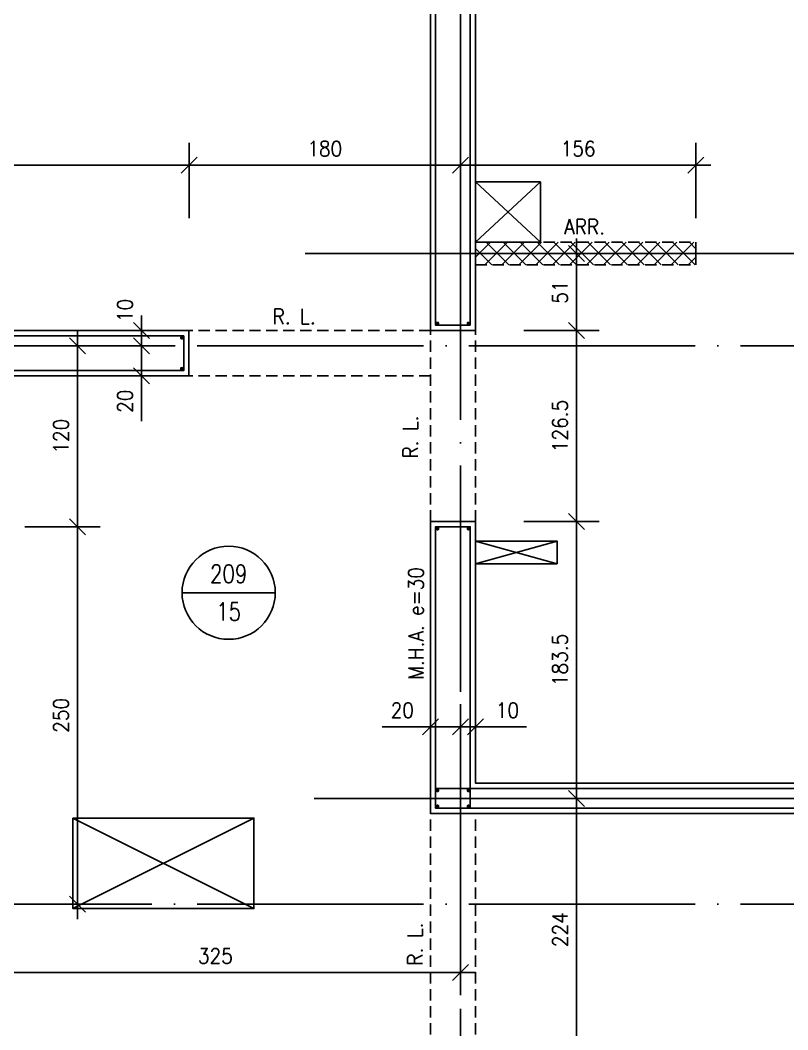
# Model space of a CAD drawing. Extents: x 2771 to 11885, y 4059 to 11529.
# Drawn here: x 6351 to 6859, y 5444 to 6113 of the extents above; entities that cross this region are included whole.
import ezdxf
from ezdxf.enums import TextEntityAlignment as Align

# ---------------------------------------------------------------- set-up
doc = ezdxf.new("R2010")
doc.units = 0
doc.header["$LTSCALE"] = 60
doc.header["$PDMODE"] = 1
doc.linetypes.add('EJES', pattern=[3, 2.5, -0.25, 0, -0.25])
doc.linetypes.add('HIDDEN2', pattern=[0.1875, 0.125, -0.0625])
doc.layers.get('0').update_dxf_attribs({"linetype": 'CONTINUOUS'})
doc.layers.get('DEFPOINTS').update_dxf_attribs({"linetype": 'CONTINUOUS'})
for name, color, linetype in [('ARRANQUES', 9, 'CONTINUOUS'), ('COTAS', 3, 'CONTINUOUS'), ('CRUCES', 9, 'CONTINUOUS'), ('EJES', 1, 'EJES'), ('MALLA', 1, 'CONTINUOUS'), ('MUROS', 4, 'CONTINUOUS'), ('REFUERZOS', 3, 'HIDDEN2'), ('SHAFT', 1, 'CONTINUOUS'), ('TEXTOS', 2, 'CONTINUOUS')]:
    doc.layers.add(name, color=color, linetype=linetype)
doc.layers.add('RLA-LOSAS', color=3, linetype='CONTINUOUS', lineweight=9)
doc.styles.add('COTAS', font='romans.shx', dxfattribs={"width": 0.9})
doc.styles.add('ROMANS', font='romans.shx', dxfattribs={"width": 0.9, "height": 10})
doc.dimstyles.new('50', dxfattribs={"dimtxt": 10, "dimasz": 1, "dimexe": 15, "dimexo": 0, "dimgap": 6, "dimtad": 1, "dimdec": 8, "dimdsep": 46, "dimtxsty": 'COTAS', "dimblk": '$COTA$', "dimcen": 0.09, "dimdle": 10, "dimclrd": 256, "dimclre": 256, "dimclrt": 2, "dimadec": 0, "dimazin": 0, "dimtfac": 1, "dimtdec": 8, "dimtmove": 0, "dimatfit": 2, "dimfxl": 35, "dimfxlon": 1, "dimtolj": 1, "dimarcsym": 0})

# ---------------------------------------------------------------- blocks, each defined once
blk = doc.blocks.new('$COTA$')
at = {"layer": 'COTAS'}
for p, q in [((0, -10), (0, 10)), ((10, 0), (-10, 0)), ((5.3, 5.3), (-5.3, -5.3))]:
    blk.add_line(p, q, dxfattribs=at)
blk = doc.blocks.new('*D36')
at = {"layer": 'COTAS', "lineweight": -2, "transparency": 16777216}
for p, q in [((6353.61, 5777.71), (6403.61, 5777.71)), ((6388.61, 5776.71), (6388.61, 5528.71)), ((6353.61, 5527.71), (6403.61, 5527.71))]:
    blk.add_line(p, q, dxfattribs=at)
at = {"layer": 'DEFPOINTS', "color": 0, "transparency": 16777216}
for p in [(6327.46, 5777.71), (6327.46, 5527.71), (6388.61, 5527.71)]:
    blk.add_point(p, dxfattribs=at)
at = {"layer": 'COTAS', "lineweight": -2, "transparency": 16777216}
for p, rotation in [((6388.61, 5777.71), 90), ((6388.61, 5527.71), 270)]:
    blk.add_blockref('$COTA$', p, dxfattribs=dict(at, rotation=rotation))
at = {"layer": 'COTAS', "color": 2, "transparency": 16777216, "insert": (6377.61, 5652.71), "char_height": 10, "attachment_point": 5, "rotation": 90, "style": 'COTAS'}
blk.add_mtext('\\A1;250', dxfattribs=at)
blk = doc.blocks.new('*D38')
at = {"layer": 'COTAS', "lineweight": -2, "transparency": 16777216}
for p, q in [((6642.46, 5982.23), (6642.46, 6032.23)), ((6798.46, 5982.23), (6798.46, 6032.23)), ((6797.46, 6017.23), (6643.46, 6017.23))]:
    blk.add_line(p, q, dxfattribs=at)
at = {"layer": 'DEFPOINTS', "color": 0, "transparency": 16777216}
for p in [(6642.46, 6017.23), (6642.46, 5967.77), (6798.46, 5967.77)]:
    blk.add_point(p, dxfattribs=at)
at = {"layer": 'COTAS', "lineweight": -2, "transparency": 16777216, "rotation": 180}
blk.add_blockref('$COTA$', (6642.46, 6017.23), dxfattribs=at)
at = {"layer": 'COTAS', "lineweight": -2, "transparency": 16777216}
blk.add_blockref('$COTA$', (6798.46, 6017.23), dxfattribs=at)
at = {"layer": 'COTAS', "color": 2, "transparency": 16777216, "insert": (6720.46, 6028.23), "char_height": 10, "attachment_point": 5, "style": 'COTAS'}
blk.add_mtext('\\A1;156', dxfattribs=at)
blk = doc.blocks.new('*D45')
at = {"layer": 'COTAS', "lineweight": -2, "transparency": 16777216}
for p, q in [((6684.45, 5597.71), (6734.45, 5597.71)), ((6719.45, 5374.71), (6719.45, 5596.71)), ((6684.45, 5373.71), (6734.45, 5373.71))]:
    blk.add_line(p, q, dxfattribs=at)
at = {"layer": 'DEFPOINTS', "color": 0, "transparency": 16777216}
for p in [(6674.38, 5597.71), (6719.45, 5597.71), (6674.38, 5373.71)]:
    blk.add_point(p, dxfattribs=at)
at = {"layer": 'COTAS', "lineweight": -2, "transparency": 16777216}
for p, rotation in [((6719.45, 5597.71), 90), ((6719.45, 5373.71), 270)]:
    blk.add_blockref('$COTA$', p, dxfattribs=dict(at, rotation=rotation))
at = {"layer": 'COTAS', "color": 2, "transparency": 16777216, "insert": (6708.45, 5510.71), "char_height": 10, "attachment_point": 5, "rotation": 90, "style": 'COTAS'}
blk.add_mtext('\\A1;224', dxfattribs=at)
blk = doc.blocks.new('*D46')
at = {"layer": 'COTAS', "lineweight": -2, "transparency": 16777216}
for p, q in [((6684.45, 5781.21), (6734.45, 5781.21)), ((6719.45, 5598.71), (6719.45, 5780.21)), ((6684.45, 5597.71), (6734.45, 5597.71))]:
    blk.add_line(p, q, dxfattribs=at)
at = {"layer": 'DEFPOINTS', "color": 0, "transparency": 16777216}
for p in [(6674.38, 5781.21), (6719.45, 5781.21), (6674.38, 5597.71)]:
    blk.add_point(p, dxfattribs=at)
at = {"layer": 'COTAS', "lineweight": -2, "transparency": 16777216}
for p, rotation in [((6719.45, 5781.21), 90), ((6719.45, 5597.71), 270)]:
    blk.add_blockref('$COTA$', p, dxfattribs=dict(at, rotation=rotation))
at = {"layer": 'COTAS', "color": 2, "transparency": 16777216, "insert": (6708.45, 5689.46), "char_height": 10, "attachment_point": 5, "rotation": 90, "style": 'COTAS'}
blk.add_mtext('\\A1;183.5', dxfattribs=at)
blk = doc.blocks.new('*D47')
at = {"layer": 'COTAS', "lineweight": -2, "transparency": 16777216}
for p, q in [((6684.45, 5907.71), (6734.45, 5907.71)), ((6719.45, 5782.21), (6719.45, 5906.71)), ((6684.45, 5781.21), (6734.45, 5781.21))]:
    blk.add_line(p, q, dxfattribs=at)
at = {"layer": 'DEFPOINTS', "color": 0, "transparency": 16777216}
for p in [(6674.38, 5907.71), (6719.45, 5907.71), (6674.38, 5781.21)]:
    blk.add_point(p, dxfattribs=at)
at = {"layer": 'COTAS', "lineweight": -2, "transparency": 16777216}
for p, rotation in [((6719.45, 5907.71), 90), ((6719.45, 5781.21), 270)]:
    blk.add_blockref('$COTA$', p, dxfattribs=dict(at, rotation=rotation))
at = {"layer": 'COTAS', "color": 2, "transparency": 16777216, "insert": (6708.45, 5844.46), "char_height": 10, "attachment_point": 5, "rotation": 90, "style": 'COTAS'}
blk.add_mtext('\\A1;126.5', dxfattribs=at)
blk = doc.blocks.new('*D48')
at = {"layer": 'COTAS', "lineweight": -2, "transparency": 16777216}
for p, q in [((6684.45, 5958.71), (6734.45, 5958.71)), ((6719.45, 5908.71), (6719.45, 5957.71)), ((6684.45, 5907.71), (6734.45, 5907.71))]:
    blk.add_line(p, q, dxfattribs=at)
at = {"layer": 'DEFPOINTS', "color": 0, "transparency": 16777216}
for p in [(6671.88, 5958.71), (6719.45, 5958.71), (6674.38, 5907.71)]:
    blk.add_point(p, dxfattribs=at)
at = {"layer": 'COTAS', "lineweight": -2, "transparency": 16777216}
for p, rotation in [((6719.45, 5958.71), 90), ((6719.45, 5907.71), 270)]:
    blk.add_blockref('$COTA$', p, dxfattribs=dict(at, rotation=rotation))
at = {"layer": 'COTAS', "color": 2, "transparency": 16777216, "insert": (6708.45, 5933.21), "char_height": 10, "attachment_point": 5, "rotation": 90, "style": 'COTAS'}
blk.add_mtext('\\A1;51', dxfattribs=at)
blk = doc.blocks.new('*D64')
at = {"layer": 'COTAS', "lineweight": -2, "transparency": 16777216}
for p, q in [((6068.46, 5982.23), (6068.46, 6032.23)), ((6462.46, 5982.23), (6462.46, 6032.23)), ((6069.46, 6017.23), (6461.46, 6017.23))]:
    blk.add_line(p, q, dxfattribs=at)
at = {"layer": 'DEFPOINTS', "color": 0, "transparency": 16777216}
for p in [(6462.46, 6017.23), (6462.46, 5974.4), (6068.46, 5972.4)]:
    blk.add_point(p, dxfattribs=at)
at = {"layer": 'COTAS', "lineweight": -2, "transparency": 16777216, "rotation": 180}
blk.add_blockref('$COTA$', (6068.46, 6017.23), dxfattribs=at)
at = {"layer": 'COTAS', "lineweight": -2, "transparency": 16777216}
blk.add_blockref('$COTA$', (6462.46, 6017.23), dxfattribs=at)
at = {"layer": 'COTAS', "color": 2, "transparency": 16777216, "insert": (6265.46, 6028.23), "char_height": 10, "attachment_point": 5, "style": 'COTAS'}
blk.add_mtext('\\A1;394', dxfattribs=at)
blk = doc.blocks.new('*D146')
at = {"layer": 'COTAS', "lineweight": -2, "transparency": 16777216}
for p, q in [((6462.46, 5982.23), (6462.46, 6032.23)), ((6642.46, 5982.28), (6642.46, 6032.23)), ((6463.46, 6017.23), (6641.46, 6017.23))]:
    blk.add_line(p, q, dxfattribs=at)
at = {"layer": 'DEFPOINTS', "color": 0, "transparency": 16777216}
for p in [(6642.46, 6017.23), (6642.46, 5982.28), (6462.46, 5975.9)]:
    blk.add_point(p, dxfattribs=at)
at = {"layer": 'COTAS', "lineweight": -2, "transparency": 16777216, "rotation": 180}
blk.add_blockref('$COTA$', (6462.46, 6017.23), dxfattribs=at)
at = {"layer": 'COTAS', "lineweight": -2, "transparency": 16777216}
blk.add_blockref('$COTA$', (6642.46, 6017.23), dxfattribs=at)
at = {"layer": 'COTAS', "color": 2, "transparency": 16777216, "insert": (6552.46, 6028.23), "char_height": 10, "attachment_point": 5, "style": 'COTAS'}
blk.add_mtext('\\A1;180', dxfattribs=at)
blk = doc.blocks.new('*D151')
at = {"layer": 'COTAS', "lineweight": -2, "transparency": 16777216}
for p, q in [((6317.46, 5502.7), (6317.46, 5467.31)), ((6642.46, 5502.7), (6642.46, 5467.31)), ((6318.46, 5482.31), (6641.46, 5482.31))]:
    blk.add_line(p, q, dxfattribs=at)
at = {"layer": 'DEFPOINTS', "color": 0, "transparency": 16777216}
for p in [(6317.46, 5502.7), (6642.46, 5502.7), (6642.46, 5482.31)]:
    blk.add_point(p, dxfattribs=at)
at = {"layer": 'COTAS', "lineweight": -2, "transparency": 16777216, "rotation": 180}
blk.add_blockref('$COTA$', (6317.46, 5482.31), dxfattribs=at)
at = {"layer": 'COTAS', "lineweight": -2, "transparency": 16777216}
blk.add_blockref('$COTA$', (6642.46, 5482.31), dxfattribs=at)
at = {"layer": 'COTAS', "color": 2, "transparency": 16777216, "insert": (6479.96, 5493.31), "char_height": 10, "attachment_point": 5, "style": 'COTAS'}
blk.add_mtext('\\A1;325', dxfattribs=at)
blk = doc.blocks.new('*D164')
at = {"layer": 'COTAS', "lineweight": -2, "transparency": 16777216}
for p, q in [((6453.85, 5907.71), (6416.04, 5907.71)), ((6431.04, 5908.71), (6431.04, 5909.71)), ((6431.04, 5897.71), (6431.04, 5907.71)), ((6452.5, 5897.71), (6416.04, 5897.71)), ((6431.04, 5896.71), (6431.04, 5895.71))]:
    blk.add_line(p, q, dxfattribs=at)
at = {"layer": 'DEFPOINTS', "color": 0, "transparency": 16777216}
for p in [(6431.04, 5907.71), (6453.85, 5907.71), (6452.5, 5897.71)]:
    blk.add_point(p, dxfattribs=at)
at = {"layer": 'COTAS', "lineweight": -2, "transparency": 16777216}
for p, rotation in [((6431.04, 5907.71), 270), ((6431.04, 5897.71), 90)]:
    blk.add_blockref('$COTA$', p, dxfattribs=dict(at, rotation=rotation))
at = {"layer": 'COTAS', "color": 2, "transparency": 16777216, "insert": (6420.04, 5921.06), "char_height": 10, "attachment_point": 5, "rotation": 90, "style": 'COTAS'}
blk.add_mtext('\\A1;10', dxfattribs=at)
blk = doc.blocks.new('*D212')
at = {"layer": 'COTAS', "lineweight": -2, "transparency": 16777216}
for p, q in [((6452.5, 5897.71), (6416.04, 5897.71)), ((6431.04, 5896.71), (6431.04, 5878.71)), ((6455.21, 5877.71), (6416.04, 5877.71)), ((6431.04, 5847.59), (6431.04, 5877.71))]:
    blk.add_line(p, q, dxfattribs=at)
at = {"layer": 'DEFPOINTS', "color": 0, "transparency": 16777216}
for p in [(6452.5, 5897.71), (6431.04, 5877.71), (6455.21, 5877.71)]:
    blk.add_point(p, dxfattribs=at)
at = {"layer": 'COTAS', "lineweight": -2, "transparency": 16777216}
for p, rotation in [((6431.04, 5897.71), 90), ((6431.04, 5877.71), 270)]:
    blk.add_blockref('$COTA$', p, dxfattribs=dict(at, rotation=rotation))
at = {"layer": 'COTAS', "color": 2, "transparency": 16777216, "insert": (6420.04, 5860.88), "char_height": 10, "attachment_point": 5, "rotation": 90, "style": 'COTAS'}
blk.add_mtext('\\A1;20', dxfattribs=at)
blk = doc.blocks.new('*D231')
at = {"layer": 'COTAS', "lineweight": -2, "transparency": 16777216}
for p, q in [((6642.46, 5623.64), (6642.46, 5660.1)), ((6652.46, 5623.64), (6652.46, 5660.1)), ((6641.46, 5645.1), (6640.46, 5645.1)), ((6642.46, 5645.1), (6652.46, 5645.1)), ((6653.46, 5645.1), (6686.17, 5645.1))]:
    blk.add_line(p, q, dxfattribs=at)
at = {"layer": 'DEFPOINTS', "color": 0, "transparency": 16777216}
for p in [(6642.46, 5645.1), (6642.46, 5623.64), (6652.46, 5623.64)]:
    blk.add_point(p, dxfattribs=at)
at = {"layer": 'COTAS', "lineweight": -2, "transparency": 16777216}
blk.add_blockref('$COTA$', (6642.46, 5645.1), dxfattribs=at)
at = {"layer": 'COTAS', "lineweight": -2, "transparency": 16777216, "rotation": 180}
blk.add_blockref('$COTA$', (6652.46, 5645.1), dxfattribs=at)
at = {"layer": 'COTAS', "color": 2, "transparency": 16777216, "insert": (6673.53, 5656.1), "char_height": 10, "attachment_point": 5, "style": 'COTAS'}
blk.add_mtext('\\A1;10', dxfattribs=at)
blk = doc.blocks.new('*D232')
at = {"layer": 'COTAS', "lineweight": -2, "transparency": 16777216}
for p, q in [((6622.46, 5623.64), (6622.46, 5660.1)), ((6642.46, 5623.64), (6642.46, 5660.1)), ((6622.46, 5645.1), (6590.6, 5645.1)), ((6641.46, 5645.1), (6623.46, 5645.1))]:
    blk.add_line(p, q, dxfattribs=at)
at = {"layer": 'DEFPOINTS', "color": 0, "transparency": 16777216}
for p in [(6642.46, 5645.1), (6622.46, 5623.64), (6642.46, 5623.64)]:
    blk.add_point(p, dxfattribs=at)
at = {"layer": 'COTAS', "lineweight": -2, "transparency": 16777216, "rotation": 180}
blk.add_blockref('$COTA$', (6622.46, 5645.1), dxfattribs=at)
at = {"layer": 'COTAS', "lineweight": -2, "transparency": 16777216}
blk.add_blockref('$COTA$', (6642.46, 5645.1), dxfattribs=at)
at = {"layer": 'COTAS', "color": 2, "transparency": 16777216, "insert": (6603.88, 5656.1), "char_height": 10, "attachment_point": 5, "style": 'COTAS'}
blk.add_mtext('\\A1;20', dxfattribs=at)
blk = doc.blocks.new('LOSA')
at = {"color": 6, "linetype": 'Continuous'}
blk.add_line((-30.89, 0), (30.89, 0), dxfattribs=at)
at = {"color": 3, "linetype": 'Continuous'}
blk.add_circle((0, 0), 30.89, dxfattribs=at)
at = {"color": 2, "style": 'COTAS', "width": 0.8}
for tag, p in [('NUMERO', (0, 12.5)), ('E', (0, -12.5))]:
    blk.add_attdef(tag, text='', height=12, dxfattribs=at).set_placement(p, align=Align.MIDDLE)
at = {"layer": 'RLA-LOSAS', "style": 'COTAS', "flags": 1}
blk.add_attdef('DIRVER', text='', height=8.09, rotation=90, dxfattribs=at).set_placement((-30.45, 39.97), align=Align.MIDDLE)
at = {"layer": 'RLA-LOSAS', "linetype": 'ByBlock', "style": 'COTAS', "flags": 1}
blk.add_attdef('CUAVER', text='', height=8.09, rotation=90, dxfattribs=at).set_placement((-49.66, -4.86), align=Align.MIDDLE)
at = {"layer": 'RLA-LOSAS', "style": 'COTAS', "flags": 1}
blk.add_attdef('DIRHOR', text='', height=8.09, dxfattribs=at).set_placement((37.86, -29.26), align=Align.MIDDLE)
at = {"layer": 'RLA-LOSAS', "linetype": 'ByBlock', "style": 'COTAS', "flags": 1}
blk.add_attdef('CUAHOR', text='', height=8.09, dxfattribs=at).set_placement((-9.45, -47.67), align=Align.MIDDLE)
at = {"layer": 'RLA-LOSAS', "style": 'COTAS', "width": 0.7, "flags": 1}
blk.add_attdef('CONTRAFLECHA', text='', height=10, dxfattribs=at).set_placement((0, -67.5), align=Align.MIDDLE)
blk = doc.blocks.new('*D247')
at = {"layer": 'COTAS', "lineweight": -2, "transparency": 16777216}
for p, q in [((6353.61, 5897.71), (6403.61, 5897.71)), ((6388.61, 5778.71), (6388.61, 5896.71)), ((6353.61, 5777.71), (6403.61, 5777.71))]:
    blk.add_line(p, q, dxfattribs=at)
at = {"layer": 'DEFPOINTS', "color": 0, "transparency": 16777216}
for p in [(6353.61, 5897.71), (6388.61, 5897.71), (6353.61, 5777.71)]:
    blk.add_point(p, dxfattribs=at)
at = {"layer": 'COTAS', "lineweight": -2, "transparency": 16777216}
for p, rotation in [((6388.61, 5897.71), 90), ((6388.61, 5777.71), 270)]:
    blk.add_blockref('$COTA$', p, dxfattribs=dict(at, rotation=rotation))
at = {"layer": 'COTAS', "color": 2, "transparency": 16777216, "insert": (6377.61, 5837.71), "char_height": 10, "attachment_point": 5, "rotation": 90, "style": 'COTAS'}
blk.add_mtext('\\A1;120', dxfattribs=at)

msp = doc.modelspace()

# ---------------------------------------------------------------- hatches: boundary and pattern name
at = {"layer": 'ARRANQUES'}
h = msp.add_hatch(dxfattribs=at)
h.set_pattern_fill('ANSI37', color=256, scale=2.5, style=0)
h.set_pattern_definition([(45, (-12.5, -1.5), (-5.61266, 5.61266), []), (135, (-12.5, -1.5), (-5.61266, -5.61266), [])])
h.paths.add_polyline_path([(6652.45585631, 5966.20691493), (6652.45585631, 5951.20691493), (6798.45585631, 5951.20691493), (6798.45585631, 5966.20691493)])

# ---------------------------------------------------------------- linework, layer by layer
at = {"layer": 'ARRANQUES', "linetype": 'Continuous'}
for p, q in [((6652.45585631, 5966.20691493), (6652.45585631, 5951.20691493)), ((6798.45585631, 5966.20691493), (6798.45585631, 5951.20691493))]:
    msp.add_line(p, q, dxfattribs=at)
at = {"layer": 'ARRANQUES', "linetype": 'HIDDEN2'}
for p, q in [((6652.45585631, 5966.20691493), (6798.45585631, 5966.20691493)), ((6652.45585631, 5951.20691493), (6798.45585631, 5951.20691493))]:
    msp.add_line(p, q, dxfattribs=at)
at = {"layer": 'CRUCES'}
for p, q in [((6695.45585631, 5966.20691493), (6652.45585631, 6006.20691493)), ((6652.45585631, 5966.20691493), (6695.45585631, 6006.20691493)), ((6652.45585631, 5753.20691493), (6706.45585631, 5768.20691493)), ((6706.45585631, 5753.20691493), (6652.45585631, 5768.20691493)), ((6385.45585631, 5524.70691493), (6505.45585631, 5584.70691493)), ((6385.45585631, 5584.70691493), (6505.45585631, 5524.70691493))]:
    msp.add_line(p, q, dxfattribs=at)
at = {"layer": 'EJES'}
for points in [[(6642.45585631, 4407.70691493), (6642.45585631, 6873.70691493)], [(6539.41435173, 5958.70691493), (7044.95585631, 5958.70691493)], [(3946.45585631, 5897.70691493), (7044.95585631, 5897.70691493)], [(6545.54844281, 5597.70691493), (7642.45585631, 5597.70691493)], [(3946.45585631, 5527.70691493), (7044.95585631, 5527.70691493)]]:
    msp.add_lwpolyline(points, dxfattribs=at)
at = {"layer": 'MALLA'}
for q in [(6625.95585631, 5604.20691493), (6648.95585631, 5591.20691493)]:
    msp.add_line((6648.95585631, 5604.20691493), q, dxfattribs=at)
for points in [[(5870.95585631, 5891.20691493), (5870.95585631, 5534.20691493), (5674.95585631, 5534.20691493), (5674.95585631, 5521.20691493), (6323.95585631, 5521.20691493), (6323.95585631, 5774.20691493), (6310.95585631, 5774.20691493), (6310.95585631, 5544.20691493), (5883.95585631, 5544.20691493), (5883.95585631, 5881.20691493), (6458.95585631, 5881.20691493), (6458.95585631, 5904.20691493), (6079.95585631, 5904.20691493), (6079.95585631, 6425.20691493), (6056.95585631, 6425.20691493), (6056.95585631, 5904.20691493), (5674.95585631, 5904.20691493), (5674.95585631, 5891.20691493)], [(6648.95585631, 5911.20691493), (6648.95585631, 6402.20691493), (6738.95585631, 6402.20691493), (6738.95585631, 6425.20691493), (6625.95585631, 6425.20691493), (6625.95585631, 5911.20691493)], [(7213.95585631, 5591.20691493), (7213.95585631, 5664.20691493), (7155.95585631, 5664.20691493), (7155.95585631, 5604.20691493), (6648.95585631, 5604.20691493), (6648.95585631, 5777.70691493), (6625.95585631, 5777.70691493), (6625.95585631, 5591.20691493)]]:
    msp.add_lwpolyline(points, close=True, dxfattribs=at)
for points in [[(6626.58085631, 5912.45691493, 1.25, 1.25, -1), (6627.83085631, 5912.45691493, 1.25, 1.25, -1)], [(6647.08085631, 5912.45691493, 1.25, 1.25, -1), (6648.33085631, 5912.45691493, 1.25, 1.25, -1)], [(6457.08085631, 5902.95691493, 1.25, 1.25, -1), (6458.33085631, 5902.95691493, 1.25, 1.25, -1)], [(6457.08085631, 5882.45691493, 1.25, 1.25, -1), (6458.33085631, 5882.45691493, 1.25, 1.25, -1)], [(6626.58085631, 5776.45691493, 1.25, 1.25, -1), (6627.83085631, 5776.45691493, 1.25, 1.25, -1)], [(6647.08085631, 5776.45691493, 1.25, 1.25, -1), (6648.33085631, 5776.45691493, 1.25, 1.25, -1)], [(6626.58085631, 5602.95691493, 1.25, 1.25, -1), (6627.83085631, 5602.95691493, 1.25, 1.25, -1)], [(6647.08085631, 5602.95691493, 1.25, 1.25, -1), (6648.33085631, 5602.95691493, 1.25, 1.25, -1)], [(6626.58085631, 5592.45691493, 1.25, 1.25, -1), (6627.83085631, 5592.45691493, 1.25, 1.25, -1)], [(6647.08085631, 5592.45691493, 1.25, 1.25, -1), (6648.33085631, 5592.45691493, 1.25, 1.25, -1)]]:
    msp.add_lwpolyline(points, format="xyseb", close=True, dxfattribs=at)
at = {"layer": 'MUROS'}
for points in [[(5867.45585631, 5887.70691493), (5867.45585631, 5537.70691493), (5671.45585631, 5537.70691493), (5671.45585631, 5517.70691493), (6327.45585631, 5517.70691493), (6327.45585631, 5777.70691493), (6307.45585631, 5777.70691493), (6307.45585631, 5547.70691493), (5887.45585631, 5547.70691493), (5887.45585631, 5877.70691493), (6462.45585631, 5877.70691493), (6462.45585631, 5907.70691493), (6083.45585631, 5907.70691493), (6083.45585631, 6428.70691493), (6053.45585631, 6428.70691493), (6053.45585631, 5907.70691493), (5671.45585631, 5907.70691493), (5671.45585631, 5887.70691493)], [(6652.45585631, 5907.70691493), (6652.45585631, 6398.70691493), (6742.45585631, 6398.70691493), (6742.45585631, 6428.70691493), (6622.45585631, 6428.70691493), (6622.45585631, 5907.70691493)], [(7217.45585631, 5587.70691493), (7217.45585631, 5667.70691493), (7152.45585631, 5667.70691493), (7152.45585631, 5607.70691493), (6652.45585631, 5607.70691493), (6652.45585631, 5781.20691493), (6622.45585631, 5781.20691493), (6622.45585631, 5587.70691493)]]:
    msp.add_lwpolyline(points, close=True, dxfattribs=at)
at = {"layer": 'REFUERZOS'}
for p, q in [((6622.45585631, 5907.70691493), (6462.45585631, 5907.70691493)), ((6622.45585631, 5781.20691493), (6622.45585631, 5907.70691493)), ((6652.45585631, 5781.20691493), (6652.45585631, 5907.70691493)), ((6622.45585631, 5877.70691493), (6462.45585631, 5877.70691493)), ((6622.45585631, 5373.70691493), (6622.45585631, 5587.70691493)), ((6652.45585631, 5373.70691493), (6652.45585631, 5587.70691493))]:
    msp.add_line(p, q, dxfattribs=at)
at = {"layer": 'SHAFT'}
for points in [[(6652.45585631, 5966.20691493), (6695.45585631, 5966.20691493), (6695.45585631, 6006.20691493), (6652.45585631, 6006.20691493)], [(6652.45585631, 5768.20691493), (6706.45585631, 5768.20691493), (6706.45585631, 5753.20691493), (6652.45585631, 5753.20691493)], [(6385.45585631, 5584.70691493), (6505.45585631, 5584.70691493), (6505.45585631, 5524.70691493), (6385.45585631, 5524.70691493)]]:
    msp.add_lwpolyline(points, close=True, dxfattribs=at)

# ---------------------------------------------------------------- block references
msp.add_blockref('LOSA', (6488.75608491, 5734.00871237)).add_auto_attribs({'NUMERO': '209', 'E': '15'})

# ---------------------------------------------------------------- texts
at = {"layer": 'TEXTOS', "style": 'ROMANS', "width": 0.9}
for s, p in [('ARR.', (6724.77599955, 5976.53328875)), ('R. L.', (6532.15742685, 5917.06673353))]:
    msp.add_text(s, height=10, dxfattribs=at).set_placement(p, align=Align.MIDDLE)
for s, p in [('R. L.', (6609.2624436, 5837.21681529)), ('M.H.A. e=30', (6612.95585631, 5713.60198916)), ('R. L.', (6612.25696354, 5501.14151676))]:
    msp.add_text(s, height=10, rotation=90, dxfattribs=at).set_placement(p, align=Align.MIDDLE)

# ---------------------------------------------------------------- dimensions: what is measured, and where the dimension line sits
at = {"layer": 'COTAS'}
dim = msp.add_linear_dim(base=(6462.4558563143, 6017.2344090487), p1=(6068.4558563143, 5972.397539949), p2=(6462.4558563143, 5974.397539949), dimstyle='50', override={"dimtmove": 1}, dxfattribs=at)
dim.commit()
dim.dimension.update_dxf_attribs({"geometry": '*D64', "text_midpoint": (6265.4558563143, 6028.2344090487)})
for base, p1, p2, picture, middle in [((6642.4558563143, 6017.2344090487), (6462.4558563143, 5975.897539949), (6642.4558563143, 5982.2824268815), '*D146', (6552.4558563143, 6028.2344090487)), ((6642.4558563143, 6017.2344090487), (6798.4558563143, 5967.7680298125), (6642.4558563143, 5967.7680298125), '*D38', (6720.4558563143, 6028.2344090487)), ((6642.4558563143, 5482.3140779165), (6317.4558563143, 5502.6974964591), (6642.4558563143, 5502.6974964591), '*D151', (6479.9558563143, 5493.3140779165))]:
    dim = msp.add_linear_dim(base=base, p1=p1, p2=p2, dimstyle='50', dxfattribs=at)
    dim.commit()
    dim.dimension.update_dxf_attribs({"geometry": picture, "text_midpoint": middle})
for base, p1, p2, picture, middle in [((6719.4478095153, 5958.7069149326), (6674.3807487176, 5907.7069149326), (6671.8807487176, 5958.7069149326), '*D48', (6708.4478095153, 5933.2069149326)), ((6719.4478095153, 5907.7069149326), (6674.3807487176, 5781.2069149326), (6674.3807487176, 5907.7069149326), '*D47', (6708.4478095153, 5844.4569149326)), ((6719.4478095153, 5781.2069149326), (6674.3807487176, 5597.7069149326), (6674.3807487176, 5781.2069149326), '*D46', (6708.4478095153, 5689.4569149326))]:
    dim = msp.add_linear_dim(base=base, p1=p1, p2=p2, angle=90, dimstyle='50', override={"dimtmove": 1}, dxfattribs=at)
    dim.commit()
    dim.dimension.update_dxf_attribs({"geometry": picture, "text_midpoint": middle})
for base, p1, p2, angle, picture, middle in [((6431.0403349911, 5907.7069149326), (6452.4968335328, 5897.7069149326), (6453.8546211029, 5907.7069149326), 90, '*D164', (6431.0403349911, 5921.0605936406)), ((6431.0403349911, 5877.7069149326), (6452.4968335328, 5897.7069149326), (6455.2124086729, 5877.7069149326), 270, '*D212', (6431.0403349911, 5860.8777602318)), ((6719.4478095153, 5597.7069149326), (6674.3807487176, 5373.7069149326), (6674.3807487176, 5597.7069149326), 90, '*D45', (6719.4478095153, 5510.7069149326))]:
    dim = msp.add_linear_dim(base=base, p1=p1, p2=p2, angle=angle, dimstyle='50', override={"dimtmove": 1}, dxfattribs=at)
    dim.commit()
    dim.dimension.update_dxf_attribs({"geometry": picture, "text_midpoint": middle, "dimtype": 160})
for base, p1, p2, picture, middle in [((6388.6137669525, 5897.7069149326), (6353.6137669525, 5777.7069149326), (6353.6137669525, 5897.7069149326), '*D247', (6377.6137669525, 5837.7069149326)), ((6388.6137669525, 5527.7069149326), (6327.4558563143, 5777.7069149326), (6327.4558563143, 5527.7069149326), '*D36', (6377.6137669525, 5652.7069149326))]:
    dim = msp.add_linear_dim(base=base, p1=p1, p2=p2, angle=90, dimstyle='50', dxfattribs=at)
    dim.commit()
    dim.dimension.update_dxf_attribs({"geometry": picture, "text_midpoint": middle})
dim = msp.add_linear_dim(base=(6642.4558563143, 5645.0967685811), p1=(6622.4558563143, 5623.6402700394), p2=(6642.4558563143, 5623.6402700394), dimstyle='50', dxfattribs=at)
dim.commit()
dim.dimension.update_dxf_attribs({"geometry": '*D232', "text_midpoint": (6603.8844277429, 5645.0967685811), "dimtype": 160})
dim = msp.add_linear_dim(base=(6642.4558563143, 5645.0967685811), p1=(6652.4558563143, 5623.6402700394), p2=(6642.4558563143, 5623.6402700394), angle=180, dimstyle='50', dxfattribs=at)
dim.commit()
dim.dimension.update_dxf_attribs({"geometry": '*D231', "text_midpoint": (6673.5272848858, 5645.0967685811), "dimtype": 160})

doc.saveas('drawing.dxf')
